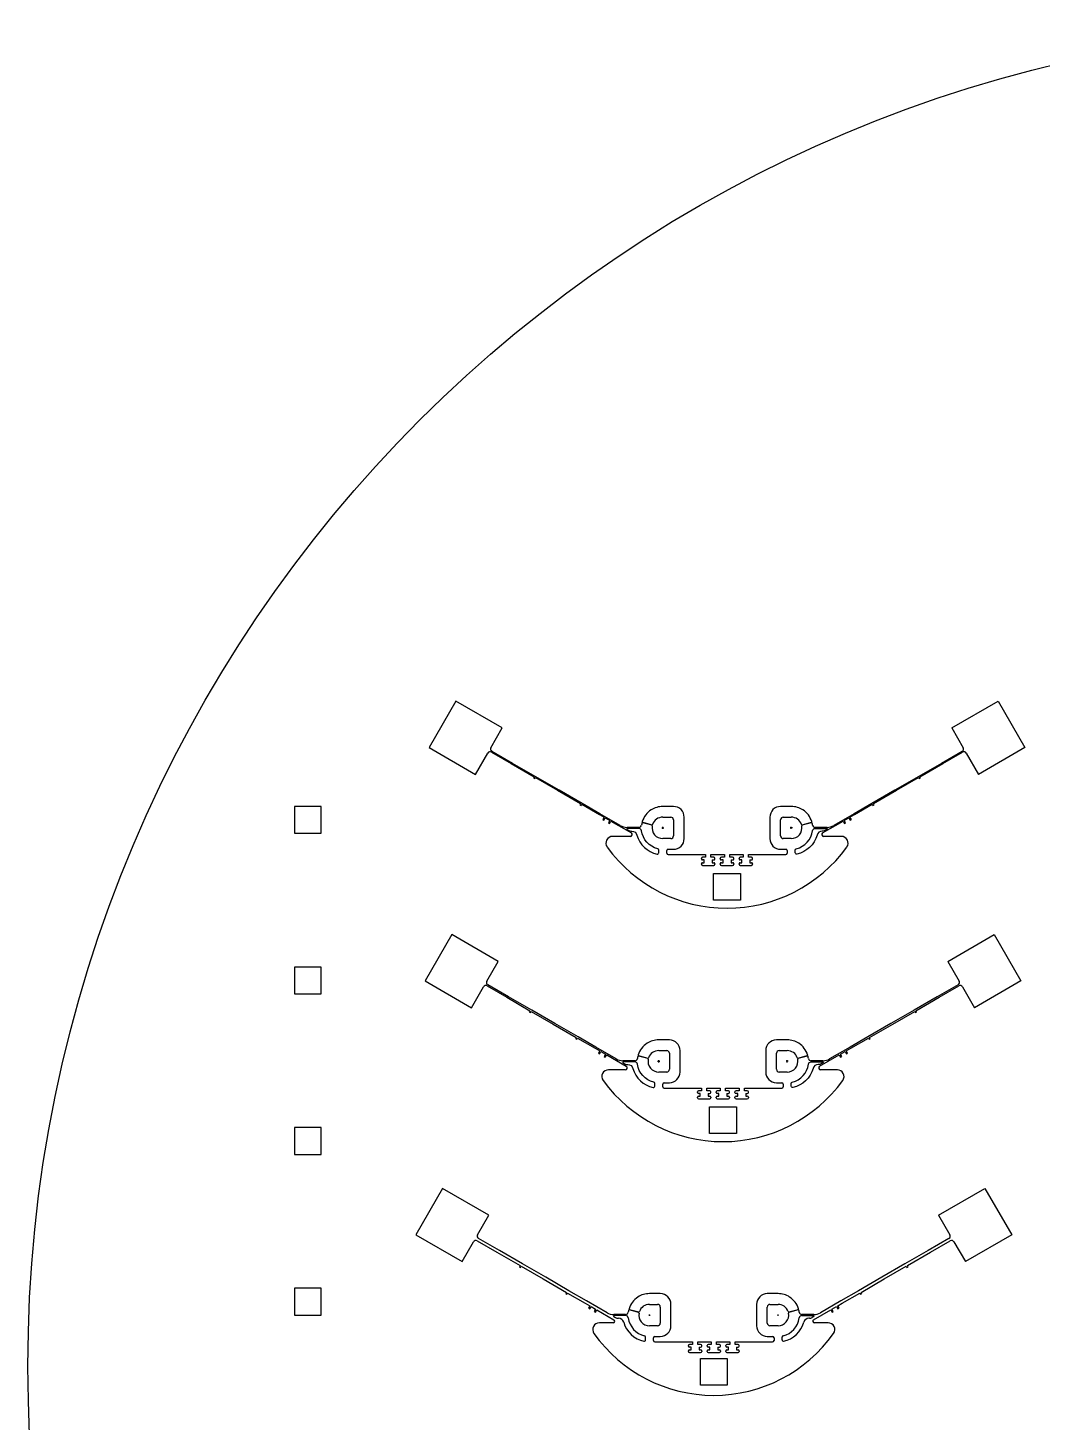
# Model space of a CAD drawing. Header units: feet. Extents: x -1170 to 123593, y -32664 to 67336.
# Drawn here: x -1170 to 36718, y 15252 to 67336 of the extents above; entities that cross this region are included whole.
import ezdxf

# ---------------------------------------------------------------- set-up
doc = ezdxf.new("R2010")
doc.units = ezdxf.units.FT
doc.header["$MEASUREMENT"] = 0
doc.linetypes.add('CENTER2', pattern=[1.125, 0.75, -0.125, 0.125, -0.125])
doc.layers.get('DEFPOINTS').update_dxf_attribs({"color": 255, "linetype": 'CONTINUOUS'})
doc.layers.add('5_DARK', color=255, linetype='CONTINUOUS')

# ---------------------------------------------------------------- blocks, each defined once
blk = doc.blocks.new('*U115')
at = {"layer": '5_DARK', "linetype": 'Continuous'}
blk.add_lwpolyline([(-500, -500), (500, -500), (500, 500), (-500, 500)], close=True, dxfattribs=at)
blk = doc.blocks.new('*U116')
at = {"layer": '5_DARK', "color": 0, "linetype": 'ByBlock', "lineweight": -2, "transparency": 16777216}
for p in [(0, 42000), (0, 36000), (0, 30000), (0, 24000), (0, 18000), (0, 12000), (0, 6000), (0, 0)]:
    blk.add_blockref('*U115', p, dxfattribs=at)
blk = doc.blocks.new('*U497')
at = {"layer": '5_DARK', "color": 0, "linetype": 'Continuous', "transparency": 16777216}
for p, q in [((-40, 0), (40, 0)), ((0, -40), (0, 40))]:
    blk.add_line(p, q, dxfattribs=at)
blk = doc.blocks.new('*U495')
at = {"layer": '5_DARK', "color": 0, "linetype": 'Continuous', "transparency": 16777216}
for p, q in [((-20, 0), (20, 0)), ((0, -20), (0, 20))]:
    blk.add_line(p, q, dxfattribs=at)
blk = doc.blocks.new('*U494')
at = {"layer": '5_DARK', "color": 0, "linetype": 'Continuous', "transparency": 16777216}
for p, q in [((-20, 0), (20, 0)), ((0, -20), (0, 20))]:
    blk.add_line(p, q, dxfattribs=at)
blk = doc.blocks.new('*U492')
at = {"layer": '5_DARK', "color": 0, "linetype": 'Continuous', "transparency": 16777216}
for p, q in [((-20, 0), (20, 0)), ((0, -20), (0, 20))]:
    blk.add_line(p, q, dxfattribs=at)
blk = doc.blocks.new('*U496')
at = {"layer": '5_DARK', "color": 0, "linetype": 'Continuous', "transparency": 16777216}
for p, q in [((-40, 0), (40, 0)), ((0, -40), (0, 40))]:
    blk.add_line(p, q, dxfattribs=at)
blk = doc.blocks.new('*U500')
at = {"layer": '5_DARK', "color": 0, "linetype": 'Continuous', "transparency": 16777216}
for p, q in [((-40, 0), (40, 0)), ((0, -40), (0, 40))]:
    blk.add_line(p, q, dxfattribs=at)
blk = doc.blocks.new('*U498')
at = {"layer": '5_DARK', "color": 0, "linetype": 'Continuous', "transparency": 16777216}
for p, q in [((-20, 0), (20, 0)), ((0, -20), (0, 20))]:
    blk.add_line(p, q, dxfattribs=at)
blk = doc.blocks.new('*U502')
at = {"layer": '5_DARK', "color": 0, "linetype": 'Continuous', "transparency": 16777216}
for p, q in [((0, -20), (0, 20)), ((-20, 0), (20, 0))]:
    blk.add_line(p, q, dxfattribs=at)
blk = doc.blocks.new('*U501')
at = {"layer": '5_DARK', "color": 0, "linetype": 'Continuous', "transparency": 16777216}
for p, q in [((-20, 0), (20, 0)), ((0, -20), (0, 20))]:
    blk.add_line(p, q, dxfattribs=at)
blk = doc.blocks.new('*U499')
at = {"layer": '5_DARK', "color": 0, "linetype": 'Continuous', "transparency": 16777216}
for p, q in [((-40, 0), (40, 0)), ((0, -40), (0, 40))]:
    blk.add_line(p, q, dxfattribs=at)

msp = doc.modelspace()

# ---------------------------------------------------------------- linework, layer by layer
at = {"layer": '5_DARK', "linetype": 'Continuous'}
for p, q in [((16123, 40446), (16548, 41183)), ((33345, 41183), (33770, 40446)), ((15548, 39451), (16008, 40247)), ((16145, 40284), (16881, 39859)), ((16939, 39860), (16160, 40310)), ((33734, 40310), (32954, 39860)), ((33013, 39859), (33749, 40284)), ((33885, 40247), (34345, 39451)), ((16881, 39859), (17747, 39359)), ((17805, 39360), (16939, 39860)), ((32954, 39860), (32088, 39360)), ((32147, 39359), (33013, 39859)), ((17747, 39359), (17722, 39316)), ((17722, 39316), (17765, 39291)), ((17747, 39359), (17747, 39359)), ((17765, 39291), (17790, 39334)), ((17790, 39334), (18613, 38859)), ((18671, 38860), (17805, 39360)), ((32088, 39360), (31222, 38860)), ((31281, 38859), (32103, 39334)), ((32103, 39334), (32128, 39291)), ((32128, 39291), (32172, 39316)), ((32172, 39316), (32147, 39359)), ((32147, 39359), (32147, 39359)), ((18613, 38859), (19479, 38359)), ((19537, 38360), (18671, 38860)), ((31222, 38860), (30356, 38360)), ((30415, 38359), (31281, 38859)), ((19479, 38359), (19454, 38316)), ((19454, 38316), (19497, 38291)), ((19479, 38359), (19479, 38359)), ((19497, 38291), (19522, 38334)), ((19500, 38295), (19500, 38295)), ((19522, 38334), (20179, 37955)), ((20194, 37981), (19537, 38360)), ((22947, 38251), (22547, 38251)), ((27347, 38251), (26947, 38251)), ((30356, 38360), (29699, 37981)), ((29714, 37955), (30371, 38334)), ((30371, 38334), (30396, 38291)), ((30394, 38295), (30394, 38295)), ((30396, 38291), (30440, 38316)), ((30440, 38316), (30415, 38359)), ((30415, 38359), (30415, 38359)), ((20179, 37955), (20179, 37955)), ((20179, 37955), (20352, 37855)), ((20961, 37538), (20194, 37981)), ((20352, 37855), (20302, 37768)), ((20302, 37768), (20346, 37743)), ((20346, 37743), (20396, 37830)), ((20396, 37830), (20569, 37730)), ((20569, 37730), (20519, 37643)), ((20519, 37643), (20562, 37618)), ((20562, 37618), (20612, 37705)), ((20612, 37705), (21375, 37264)), ((22140, 37549), (21791, 37643)), ((21796, 37662), (22145, 37569)), ((22547, 37851), (22847, 37851)), ((22947, 37751), (22947, 37151)), ((23347, 37051), (23347, 37851)), ((26547, 37851), (26547, 37051)), ((26947, 37151), (26947, 37751)), ((27047, 37851), (27347, 37851)), ((27749, 37569), (28097, 37662)), ((28102, 37643), (27754, 37549)), ((28519, 37264), (29281, 37705)), ((29699, 37981), (28932, 37538)), ((29281, 37705), (29331, 37618)), ((29325, 37730), (29498, 37830)), ((29375, 37643), (29325, 37730)), ((29331, 37618), (29375, 37643)), ((29498, 37830), (29548, 37743)), ((29541, 37855), (29714, 37955)), ((29591, 37768), (29541, 37855)), ((29548, 37743), (29591, 37768)), ((29699, 37981), (29699, 37981)), ((21047, 37134), (20673, 37134)), ((21340, 37134), (21047, 37134)), ((21655, 37471), (21211, 37471)), ((22847, 37051), (22547, 37051)), ((27347, 37051), (27047, 37051)), ((28682, 37471), (28239, 37471)), ((28847, 37134), (28554, 37134)), ((29221, 37134), (28847, 37134)), ((22697, 36501), (22697, 36601)), ((22747, 36651), (22947, 36651)), ((26947, 36651), (27147, 36651)), ((27197, 36601), (27197, 36501)), ((23997, 36291), (23997, 36311)), ((23997, 36091), (23997, 36111)), ((24147, 36351), (24037, 36351)), ((24097, 36251), (24037, 36251)), ((24037, 36151), (24097, 36151)), ((24037, 36051), (24457, 36051)), ((24037, 36051), (24457, 36051)), ((24097, 36151), (24097, 36251)), ((24147, 36451), (24147, 36351)), ((24347, 36351), (24347, 36451)), ((24347, 36451), (24597, 36451)), ((24457, 36351), (24347, 36351)), ((24397, 36251), (24397, 36151)), ((24397, 36251), (24457, 36251)), ((24397, 36151), (24457, 36151)), ((24497, 36291), (24497, 36311)), ((24497, 36111), (24497, 36091)), ((24597, 36451), (24847, 36451)), ((24697, 36291), (24697, 36311)), ((24697, 36091), (24697, 36111)), ((24847, 36351), (24737, 36351)), ((24797, 36251), (24737, 36251)), ((24737, 36151), (24797, 36151)), ((24737, 36051), (25157, 36051)), ((24737, 36051), (25157, 36051)), ((24797, 36151), (24797, 36251)), ((24847, 36451), (24847, 36351)), ((25047, 36351), (25047, 36451)), ((25047, 36451), (25297, 36451)), ((25157, 36351), (25047, 36351)), ((25097, 36251), (25097, 36151)), ((25097, 36251), (25157, 36251)), ((25097, 36151), (25157, 36151)), ((25197, 36291), (25197, 36311)), ((25197, 36111), (25197, 36091)), ((25297, 36451), (25547, 36451)), ((25397, 36291), (25397, 36311)), ((25397, 36091), (25397, 36111)), ((25547, 36351), (25437, 36351)), ((25497, 36251), (25437, 36251)), ((25437, 36151), (25497, 36151)), ((25437, 36051), (25857, 36051)), ((25437, 36051), (25857, 36051)), ((25497, 36151), (25497, 36251)), ((25547, 36451), (25547, 36351)), ((25747, 36351), (25747, 36451)), ((25857, 36351), (25747, 36351)), ((25797, 36251), (25797, 36151)), ((25797, 36251), (25857, 36251)), ((25797, 36151), (25857, 36151)), ((25897, 36291), (25897, 36311)), ((25897, 36111), (25897, 36091)), ((15972, 31727), (16397, 32463)), ((33194, 32463), (33619, 31727)), ((15397, 30731), (15847, 31510)), ((15983, 31547), (16719, 31122)), ((16788, 31140), (16008, 31590)), ((33582, 31590), (32803, 31140)), ((32871, 31122), (33607, 31547)), ((33744, 31510), (34194, 30731)), ((16719, 31122), (17585, 30622)), ((17654, 30640), (16788, 31140)), ((32803, 31140), (31937, 30640)), ((32005, 30622), (32871, 31122)), ((17585, 30622), (17560, 30579)), ((17560, 30579), (17604, 30554)), ((17585, 30622), (17585, 30622)), ((17604, 30554), (17629, 30597)), ((17629, 30597), (18451, 30122)), ((18520, 30140), (17654, 30640)), ((31937, 30640), (31071, 30140)), ((31139, 30122), (31962, 30597)), ((31962, 30597), (31987, 30554)), ((31987, 30554), (32030, 30579)), ((32030, 30579), (32005, 30622)), ((32005, 30622), (32005, 30622)), ((18451, 30122), (19317, 29622)), ((19386, 29640), (18520, 30140)), ((31071, 30140), (30205, 29640)), ((30273, 29622), (31139, 30122)), ((19317, 29622), (19292, 29579)), ((19292, 29579), (19336, 29554)), ((19317, 29622), (19317, 29622)), ((19336, 29554), (19361, 29597)), ((19348, 29575), (19348, 29575)), ((19361, 29597), (20018, 29218)), ((20043, 29261), (19386, 29640)), ((20018, 29218), (20018, 29218)), ((20018, 29218), (20191, 29118)), ((20810, 28818), (20043, 29261)), ((22795, 29531), (22395, 29531)), ((27195, 29531), (26795, 29531)), ((29548, 29261), (28781, 28818)), ((29400, 29118), (29573, 29218)), ((30205, 29640), (29548, 29261)), ((29548, 29261), (29548, 29261)), ((29573, 29218), (30230, 29597)), ((30230, 29597), (30255, 29554)), ((30242, 29575), (30242, 29575)), ((30255, 29554), (30298, 29579)), ((30298, 29579), (30273, 29622)), ((30273, 29622), (30273, 29622)), ((20191, 29118), (20141, 29031)), ((20141, 29031), (20184, 29006)), ((20184, 29006), (20234, 29093)), ((20234, 29093), (20407, 28993)), ((20407, 28993), (20357, 28906)), ((20357, 28906), (20401, 28881)), ((20401, 28881), (20451, 28968)), ((20451, 28968), (21183, 28545)), ((21503, 28751), (21060, 28751)), ((21988, 28830), (21640, 28923)), ((21645, 28942), (21993, 28849)), ((22395, 29131), (22695, 29131)), ((22795, 29031), (22795, 28431)), ((23195, 28331), (23195, 29131)), ((26395, 29131), (26395, 28331)), ((26795, 28431), (26795, 29031)), ((26895, 29131), (27195, 29131)), ((27597, 28849), (27946, 28942)), ((27951, 28923), (27603, 28830)), ((28531, 28751), (28087, 28751)), ((28407, 28545), (29140, 28968)), ((29140, 28968), (29190, 28881)), ((29183, 28993), (29356, 29093)), ((29233, 28906), (29183, 28993)), ((29190, 28881), (29233, 28906)), ((29356, 29093), (29406, 29006)), ((29450, 29031), (29400, 29118)), ((29406, 29006), (29450, 29031)), ((20895, 28414), (20521, 28414)), ((21148, 28414), (20895, 28414)), ((22695, 28331), (22395, 28331)), ((27195, 28331), (26895, 28331)), ((28695, 28414), (28442, 28414)), ((29069, 28414), (28695, 28414)), ((22545, 27781), (22545, 27881)), ((22595, 27931), (22795, 27931)), ((23995, 27631), (23885, 27631)), ((23995, 27731), (23995, 27631)), ((24195, 27631), (24195, 27731)), ((24195, 27731), (24445, 27731)), ((24305, 27631), (24195, 27631)), ((24445, 27731), (24695, 27731)), ((24695, 27631), (24585, 27631)), ((24695, 27731), (24695, 27631)), ((24895, 27631), (24895, 27731)), ((24895, 27731), (25145, 27731)), ((25005, 27631), (24895, 27631)), ((25145, 27731), (25395, 27731)), ((25395, 27631), (25285, 27631)), ((25395, 27731), (25395, 27631)), ((25595, 27631), (25595, 27731)), ((25705, 27631), (25595, 27631)), ((26795, 27931), (26995, 27931)), ((27045, 27881), (27045, 27781)), ((23845, 27571), (23845, 27591)), ((23845, 27371), (23845, 27391)), ((23945, 27531), (23885, 27531)), ((23885, 27431), (23945, 27431)), ((23885, 27331), (24305, 27331)), ((23885, 27331), (24305, 27331)), ((23945, 27431), (23945, 27531)), ((24245, 27531), (24245, 27431)), ((24245, 27531), (24305, 27531)), ((24245, 27431), (24305, 27431)), ((24345, 27571), (24345, 27591)), ((24345, 27391), (24345, 27371)), ((24545, 27571), (24545, 27591)), ((24545, 27371), (24545, 27391)), ((24645, 27531), (24585, 27531)), ((24585, 27431), (24645, 27431)), ((24585, 27331), (25005, 27331)), ((24585, 27331), (25005, 27331)), ((24645, 27431), (24645, 27531)), ((24945, 27531), (24945, 27431)), ((24945, 27531), (25005, 27531)), ((24945, 27431), (25005, 27431)), ((25045, 27571), (25045, 27591)), ((25045, 27391), (25045, 27371)), ((25245, 27571), (25245, 27591)), ((25245, 27371), (25245, 27391)), ((25345, 27531), (25285, 27531)), ((25285, 27431), (25345, 27431)), ((25285, 27331), (25705, 27331)), ((25285, 27331), (25705, 27331)), ((25345, 27431), (25345, 27531)), ((25645, 27531), (25645, 27431)), ((25645, 27531), (25705, 27531)), ((25645, 27431), (25705, 27431)), ((25745, 27571), (25745, 27591)), ((25745, 27391), (25745, 27371)), ((15628, 22248), (16053, 22984)), ((32850, 22984), (33275, 22248)), ((15053, 21252), (15478, 21988)), ((15615, 22025), (16351, 21600)), ((16444, 21661), (15665, 22111)), ((33239, 22111), (32459, 21661)), ((32553, 21600), (33289, 22025)), ((33425, 21988), (33850, 21252)), ((16351, 21600), (17217, 21100)), ((17310, 21161), (16444, 21661)), ((32459, 21661), (31593, 21161)), ((31687, 21100), (32553, 21600)), ((17217, 21100), (17192, 21056)), ((17192, 21056), (17235, 21031)), ((17217, 21100), (17217, 21100)), ((17235, 21031), (17260, 21075)), ((17260, 21075), (18083, 20600)), ((18176, 20661), (17310, 21161)), ((31593, 21161), (30727, 20661)), ((30821, 20600), (31643, 21075)), ((31643, 21075), (31668, 21031)), ((31668, 21031), (31712, 21056)), ((31712, 21056), (31687, 21100)), ((31687, 21100), (31687, 21100)), ((18083, 20600), (18949, 20100)), ((19042, 20161), (18176, 20661)), ((30727, 20661), (29861, 20161)), ((29955, 20100), (30821, 20600)), ((18949, 20100), (18924, 20056)), ((18924, 20056), (18967, 20031)), ((18949, 20100), (18949, 20100)), ((18967, 20031), (18992, 20075)), ((18992, 20075), (18992, 20075)), ((18992, 20075), (19649, 19695)), ((19699, 19782), (19042, 20161)), ((22452, 20052), (22052, 20052)), ((26852, 20052), (26452, 20052)), ((29861, 20161), (29204, 19782)), ((29254, 19695), (29911, 20075)), ((29911, 20075), (29911, 20075)), ((29911, 20075), (29936, 20031)), ((29936, 20031), (29980, 20056)), ((29980, 20056), (29955, 20100)), ((29955, 20100), (29955, 20100)), ((19649, 19695), (19822, 19595)), ((20466, 19339), (19699, 19782)), ((19822, 19595), (19772, 19509)), ((19772, 19509), (19816, 19484)), ((19816, 19484), (19866, 19570)), ((19866, 19570), (20039, 19470)), ((20039, 19470), (19989, 19384)), ((19989, 19384), (20032, 19359)), ((20032, 19359), (20082, 19445)), ((20082, 19445), (20724, 19075)), ((21160, 19272), (20716, 19272)), ((21644, 19351), (21296, 19444)), ((21301, 19463), (21650, 19370)), ((22052, 19652), (22352, 19652)), ((22052, 19232), (22052, 19272)), ((22052, 19232), (22052, 19272)), ((22452, 19552), (22452, 18952)), ((22852, 18852), (22852, 19652)), ((26052, 19652), (26052, 18852)), ((26452, 18952), (26452, 19552)), ((26552, 19652), (26852, 19652)), ((26852, 19232), (26852, 19272)), ((26852, 19232), (26852, 19272)), ((27254, 19370), (27602, 19463)), ((27607, 19444), (27259, 19351)), ((28187, 19272), (27744, 19272)), ((28179, 19075), (28821, 19445)), ((29204, 19782), (28437, 19339)), ((28821, 19445), (28871, 19359)), ((28865, 19470), (29038, 19570)), ((28915, 19384), (28865, 19470)), ((28871, 19359), (28915, 19384)), ((29038, 19570), (29088, 19484)), ((29081, 19595), (29254, 19695)), ((29131, 19509), (29081, 19595)), ((29088, 19484), (29131, 19509)), ((20552, 18963), (20179, 18963)), ((20694, 18963), (20552, 18963)), ((20716, 19195), (20782, 19157)), ((21160, 19232), (20726, 19232)), ((20875, 19132), (20895, 19132)), ((22032, 19252), (22072, 19252)), ((22032, 19252), (22072, 19252)), ((22352, 18852), (22052, 18852)), ((26852, 18852), (26552, 18852)), ((26832, 19252), (26872, 19252)), ((26832, 19252), (26872, 19252)), ((27744, 19232), (28177, 19232)), ((28029, 19132), (28008, 19132)), ((28187, 19195), (28122, 19157)), ((28310, 18963), (28209, 18963)), ((28724, 18963), (28310, 18963)), ((21902, 18323), (21902, 18426)), ((22202, 18302), (22202, 18402)), ((22252, 18452), (22452, 18452)), ((23652, 18252), (23652, 18152)), ((23852, 18152), (23852, 18252)), ((23852, 18252), (24102, 18252)), ((24102, 18252), (24352, 18252)), ((24352, 18252), (24352, 18152)), ((24552, 18152), (24552, 18252)), ((24552, 18252), (24802, 18252)), ((24802, 18252), (25052, 18252)), ((25052, 18252), (25052, 18152)), ((25252, 18152), (25252, 18252)), ((26452, 18452), (26652, 18452)), ((26702, 18402), (26702, 18302)), ((27002, 18323), (27002, 18426)), ((23502, 18092), (23502, 18112)), ((23502, 17892), (23502, 17912)), ((23652, 18152), (23542, 18152)), ((23602, 18052), (23542, 18052)), ((23542, 17952), (23602, 17952)), ((23542, 17852), (23962, 17852)), ((23542, 17852), (23962, 17852)), ((23602, 17952), (23602, 18052)), ((23962, 18152), (23852, 18152)), ((23902, 18052), (23902, 17952)), ((23902, 18052), (23962, 18052)), ((23902, 17952), (23962, 17952)), ((24002, 18092), (24002, 18112)), ((24002, 17912), (24002, 17892)), ((24202, 18092), (24202, 18112)), ((24202, 17892), (24202, 17912)), ((24352, 18152), (24242, 18152)), ((24302, 18052), (24242, 18052)), ((24242, 17952), (24302, 17952)), ((24242, 17852), (24662, 17852)), ((24242, 17852), (24662, 17852)), ((24302, 17952), (24302, 18052)), ((24662, 18152), (24552, 18152)), ((24602, 18052), (24602, 17952)), ((24602, 18052), (24662, 18052)), ((24602, 17952), (24662, 17952)), ((24702, 18092), (24702, 18112)), ((24702, 17912), (24702, 17892)), ((24902, 18092), (24902, 18112)), ((24902, 17892), (24902, 17912)), ((25052, 18152), (24942, 18152)), ((25002, 18052), (24942, 18052)), ((24942, 17952), (25002, 17952)), ((24942, 17852), (25362, 17852)), ((24942, 17852), (25362, 17852)), ((25002, 17952), (25002, 18052)), ((25362, 18152), (25252, 18152)), ((25302, 18052), (25302, 17952)), ((25302, 18052), (25362, 18052)), ((25302, 17952), (25362, 17952)), ((25402, 18092), (25402, 18112)), ((25402, 17912), (25402, 17892)), ((23952, 16629), (23952, 17629)), ((23952, 17629), (24952, 17629)), ((24952, 17629), (24952, 16629)), ((24952, 16629), (23952, 16629))]:
    msp.add_line(p, q, dxfattribs=at)
for points in [[(22359, 36673, -0.309211), (21754, 37344, 0.375565), (21655, 37431), (21221, 37431, 0.767327), (21211, 37393), (21277, 37356, 0.131652), (21370, 37331), (21390, 37331, -0.337188), (21583, 37184, 0.279115), (22336, 36473, 0.477796), (22397, 36522), (22397, 36624, 0.346237), (22359, 36673)], [(27535, 36673, 0.309211), (28140, 37344, -0.375565), (28239, 37431), (28672, 37431, -0.767327), (28682, 37393), (28617, 37356, -0.131652), (28524, 37331), (28503, 37331, 0.337188), (28311, 37184, -0.279115), (27557, 36473, -0.477796), (27497, 36522), (27497, 36624, -0.346237), (27535, 36673)], [(22207, 27953, -0.309211), (21602, 28624, 0.375565), (21503, 28711), (21070, 28711, 0.767327), (21060, 28674), (21125, 28636, 0.131652), (21219, 28611), (21239, 28611, -0.337188), (21432, 28464, 0.279115), (22185, 27753, 0.477796), (22245, 27802), (22245, 27905, 0.346237), (22207, 27953)], [(27384, 27953, 0.309211), (27988, 28624, -0.375565), (28087, 28711), (28521, 28711, -0.767327), (28531, 28674), (28465, 28636, -0.131652), (28372, 28611), (28352, 28611, 0.337188), (28159, 28464, -0.279115), (27406, 27753, -0.477796), (27345, 27802), (27345, 27905, -0.346237), (27384, 27953)]]:
    msp.add_lwpolyline(points, format="xyb", dxfattribs=at)
for points in [[(24447, 34751), (24447, 35751), (25447, 35751), (25447, 34751)], [(24295, 26031), (24295, 27031), (25295, 27031), (25295, 26031)]]:
    msp.add_lwpolyline(points, close=True, dxfattribs=at)
msp.add_circle((48830, 17336), 50000, dxfattribs=at)
for centre, radius, start, end in [((16095, 40197), 100, 60, 150), ((16210, 40396), 100, 150, 240), ((33684, 40396), 100, 300, 30), ((33799, 40197), 100, 30, 120), ((22547, 37451), 800, 122.9395, 162.7958), ((22547, 37451), 800, 90, 122.9395), ((22947, 37851), 400, 0, 90), ((26947, 37851), 400, 90, 180), ((27347, 37451), 800, 57.0605, 90), ((27347, 37451), 800, 17.2042, 57.0605), ((21211, 37971), 500, 240, 270), ((21655, 37571), 100, 270, 352.3377), ((22547, 37451), 800, 167.2042, 172.3377), ((21786, 37623), 20, 75, 167.2042), ((21802, 37681), 20, 162.7958, 255), ((22134, 37530), 20, 349.096, 75), ((22150, 37588), 20, 255, 340.904), ((22547, 37451), 400, 169.096, 270), ((22547, 37451), 400, 125.465, 160.904), ((22547, 37451), 400, 90, 125.465), ((22847, 37751), 100, 0, 90), ((27047, 37751), 100, 90, 180), ((27347, 37451), 400, 54.535, 90), ((27347, 37451), 400, 270, 10.904), ((27347, 37451), 400, 19.096, 54.535), ((27744, 37588), 20, 199.096, 285), ((27759, 37530), 20, 105, 190.904), ((28092, 37681), 20, 285, 17.2042), ((28107, 37623), 20, 12.7958, 105), ((27347, 37451), 800, 7.6623, 12.7958), ((28239, 37571), 100, 187.6623, 270), ((28682, 37971), 500, 270, 300), ((20673, 36884), 250, 90, 215.8892), ((21340, 37204), 70, 270, 60), ((22847, 37151), 100, 270, 0), ((22947, 37051), 400, 270, 0), ((26947, 37051), 400, 180, 270), ((27047, 37151), 100, 180, 270), ((28554, 37204), 70, 120, 270), ((29221, 36884), 250, 324.1108, 90), ((24947, 39976), 5526, 215.8892, 324.1108), ((22747, 36601), 50, 90, 180), ((22747, 36501), 50, 180, 270), ((27147, 36601), 50, 0, 90), ((27147, 36501), 50, 270, 0), ((24037, 36311), 40, 90, 180), ((24037, 36291), 40, 180, 270), ((24037, 36111), 40, 90, 180), ((24037, 36091), 40, 180, 270), ((24457, 36311), 40, 0, 90), ((24457, 36291), 40, 270, 0), ((24457, 36111), 40, 0, 90), ((24457, 36091), 40, 270, 0), ((24737, 36311), 40, 90, 180), ((24737, 36291), 40, 180, 270), ((24737, 36111), 40, 90, 180), ((24737, 36091), 40, 180, 270), ((25157, 36311), 40, 0, 90), ((25157, 36291), 40, 270, 0), ((25157, 36111), 40, 0, 90), ((25157, 36091), 40, 270, 0), ((25437, 36311), 40, 90, 180), ((25437, 36291), 40, 180, 270), ((25437, 36111), 40, 90, 180), ((25437, 36091), 40, 180, 270), ((25857, 36311), 40, 0, 90), ((25857, 36291), 40, 270, 0), ((25857, 36111), 40, 0, 90), ((25857, 36091), 40, 270, 0), ((15933, 31460), 100, 60, 150), ((16058, 31677), 100, 150, 240), ((33532, 31677), 100, 300, 30), ((33657, 31460), 100, 30, 120), ((22395, 28731), 800, 122.9395, 162.7958), ((22395, 28731), 800, 90, 122.9395), ((22795, 29131), 400, 0, 90), ((26795, 29131), 400, 90, 180), ((27195, 28731), 800, 57.0605, 90), ((27195, 28731), 800, 17.2042, 57.0605), ((21060, 29251), 500, 240, 270), ((21503, 28851), 100, 270, 352.3377), ((22395, 28731), 800, 167.2042, 172.3377), ((21635, 28904), 20, 75, 167.2042), ((21650, 28962), 20, 162.7958, 255), ((21983, 28810), 20, 349.096, 75), ((21998, 28868), 20, 255, 340.904), ((22395, 28731), 400, 169.096, 270), ((22395, 28731), 400, 125.465, 160.904), ((22395, 28731), 400, 90, 125.465), ((22695, 29031), 100, 0, 90), ((26895, 29031), 100, 90, 180), ((27195, 28731), 400, 54.535, 90), ((27195, 28731), 400, 270, 10.904), ((27195, 28731), 400, 19.096, 54.535), ((27592, 28868), 20, 199.096, 285), ((27608, 28810), 20, 105, 190.904), ((27940, 28962), 20, 285, 17.2042), ((27956, 28904), 20, 12.7958, 105), ((27195, 28731), 800, 7.6623, 12.7958), ((28087, 28851), 100, 187.6623, 270), ((28531, 29251), 500, 270, 300), ((20521, 28164), 250, 90, 215.8892), ((21148, 28484), 70, 270, 60), ((22695, 28431), 100, 270, 0), ((22795, 28331), 400, 270, 0), ((26795, 28331), 400, 180, 270), ((26895, 28431), 100, 180, 270), ((28442, 28484), 70, 120, 270), ((29069, 28164), 250, 324.1108, 90), ((24795, 31257), 5526, 215.8892, 324.1108), ((22595, 27881), 50, 90, 180), ((22595, 27781), 50, 180, 270), ((23885, 27591), 40, 90, 180), ((24305, 27591), 40, 0, 90), ((24585, 27591), 40, 90, 180), ((25005, 27591), 40, 0, 90), ((25285, 27591), 40, 90, 180), ((25705, 27591), 40, 0, 90), ((26995, 27881), 50, 0, 90), ((26995, 27781), 50, 270, 0), ((23885, 27571), 40, 180, 270), ((23885, 27391), 40, 90, 180), ((23885, 27371), 40, 180, 270), ((24305, 27571), 40, 270, 0), ((24305, 27391), 40, 0, 90), ((24305, 27371), 40, 270, 0), ((24585, 27571), 40, 180, 270), ((24585, 27391), 40, 90, 180), ((24585, 27371), 40, 180, 270), ((25005, 27571), 40, 270, 0), ((25005, 27391), 40, 0, 90), ((25005, 27371), 40, 270, 0), ((25285, 27571), 40, 180, 270), ((25285, 27391), 40, 90, 180), ((25285, 27371), 40, 180, 270), ((25705, 27571), 40, 270, 0), ((25705, 27391), 40, 0, 90), ((25705, 27371), 40, 270, 0), ((15565, 21938), 100, 60, 150), ((15715, 22198), 100, 150, 240), ((33189, 22198), 100, 300, 30), ((33339, 21938), 100, 30, 120), ((22052, 19252), 800, 122.9395, 162.7958), ((22052, 19252), 800, 90, 122.9395), ((22452, 19652), 400, 0, 90), ((26452, 19652), 400, 90, 180), ((26852, 19252), 800, 57.0604, 90), ((26852, 19252), 800, 17.2042, 57.0604), ((20716, 19772), 500, 240, 270), ((21160, 19372), 100, 270, 352.3377), ((22052, 19252), 800, 167.2042, 172.3377), ((21291, 19425), 20, 75, 167.2042), ((21307, 19483), 20, 162.7958, 255), ((21639, 19331), 20, 349.096, 75), ((21655, 19389), 20, 255, 340.904), ((22052, 19252), 400, 169.096, 270), ((22052, 19252), 400, 125.465, 160.904), ((22052, 19252), 400, 90, 125.465), ((22352, 19552), 100, 0, 90), ((26552, 19552), 100, 90, 180), ((26852, 19252), 400, 54.535, 90), ((26852, 19252), 400, 270, 10.9039), ((26852, 19252), 400, 19.096, 54.535), ((27249, 19389), 20, 199.096, 285), ((27264, 19331), 20, 105, 190.9039), ((27597, 19483), 20, 285, 17.2042), ((27612, 19425), 20, 12.7958, 105), ((26852, 19252), 800, 7.6622, 12.7958), ((27744, 19372), 100, 187.6622, 270), ((28187, 19772), 500, 270, 300), ((20179, 18713), 250, 90, 215.2837), ((20694, 19023), 60, 270, 60), ((20726, 19212), 20, 90, 240), ((20875, 19319), 187, 240, 270), ((20895, 18932), 200, 15.466, 90), ((22052, 19252), 1000, 195.466, 257.8468), ((21160, 19132), 100, 7.6623, 90), ((22052, 19252), 800, 187.6623, 256.391), ((22352, 18952), 100, 270, 0), ((22452, 18852), 400, 270, 360), ((26452, 18852), 400, 180, 270), ((26552, 18952), 100, 180, 270), ((26852, 19252), 800, 283.6089, 352.3377), ((26852, 19252), 1000, 282.1532, 344.534), ((27744, 19132), 100, 90, 172.3377), ((28008, 18932), 200, 90, 164.534), ((28029, 19319), 187, 270, 300), ((28209, 19023), 60, 120, 270), ((28177, 19212), 20, 300, 90), ((28724, 18713), 250, 324.7163, 90), ((24452, 21736), 5484, 215.2837, 324.7163), ((21852, 18323), 50, 257.8468, 0), ((21852, 18426), 50, 360, 76.391), ((22252, 18402), 50, 90, 180), ((22252, 18302), 50, 180, 270), ((26652, 18402), 50, 360, 90), ((26652, 18302), 50, 270, 360), ((27052, 18426), 50, 103.6089, 180), ((27052, 18323), 50, 180, 282.1532), ((23542, 18112), 40, 90, 180), ((23542, 18092), 40, 180, 270), ((23542, 17912), 40, 90, 180), ((23542, 17892), 40, 180, 270), ((23962, 18112), 40, 0, 90), ((23962, 18092), 40, 270, 0), ((23962, 17912), 40, 0, 90), ((23962, 17892), 40, 270, 0), ((24242, 18112), 40, 90, 180), ((24242, 18092), 40, 180, 270), ((24242, 17912), 40, 90, 180), ((24242, 17892), 40, 180, 270), ((24662, 18112), 40, 0, 90), ((24662, 18092), 40, 270, 0), ((24662, 17912), 40, 0, 90), ((24662, 17892), 40, 270, 0), ((24942, 18112), 40, 90, 180), ((24942, 18092), 40, 180, 270), ((24942, 17912), 40, 90, 180), ((24942, 17892), 40, 180, 270), ((25362, 18112), 40, 0, 90), ((25362, 18092), 40, 270, 0), ((25362, 17912), 40, 0, 90), ((25362, 17892), 40, 270, 0)]:
    msp.add_arc(centre, radius, start, end, dxfattribs=at)
at = {"layer": 'DEFPOINTS', "linetype": 'Continuous'}
for p, q in [((14816, 42183), (13816, 40451)), ((16548, 41183), (14816, 42183)), ((33345, 41183), (35077, 42183)), ((35077, 42183), (36077, 40451)), ((13816, 40451), (15548, 39451)), ((36077, 40451), (34345, 39451)), ((22747, 36451), (24147, 36451)), ((25747, 36451), (27147, 36451)), ((14665, 33463), (13665, 31731)), ((16397, 32463), (14665, 33463)), ((33194, 32463), (34926, 33463)), ((34926, 33463), (35926, 31731)), ((13665, 31731), (15397, 30731)), ((35926, 31731), (34194, 30731)), ((22595, 27731), (23995, 27731)), ((25595, 27731), (26995, 27731)), ((14321, 23984), (13321, 22252)), ((16053, 22984), (14321, 23984)), ((32850, 22984), (34582, 23984)), ((34582, 23984), (35582, 22252)), ((13321, 22252), (15053, 21252)), ((35582, 22252), (33850, 21252)), ((22252, 18252), (23652, 18252)), ((25252, 18252), (26652, 18252))]:
    msp.add_line(p, q, dxfattribs=at)

# ---------------------------------------------------------------- block references
at = {"layer": '5_DARK', "linetype": 'Continuous'}
msp.add_blockref('*U116', (9288, -4248), dxfattribs=at)
at = {"layer": '5_DARK', "linetype": 'CENTER2'}
for name, p in [('*U497', (22547, 37451)), ('*U495', (22547, 37451)), ('*U494', (22547, 37451)), ('*U492', (22547, 37451)), ('*U500', (22395, 28731)), ('*U498', (22395, 28731)), ('*U502', (22395, 28731)), ('*U501', (22395, 28731))]:
    msp.add_blockref(name, p, dxfattribs=at)
at = {"layer": '5_DARK', "linetype": 'CENTER2', "extrusion": (0, 0, -1)}
for name, p in [('*U496', (-27347, 37451)), ('*U499', (-27195, 28731))]:
    msp.add_blockref(name, p, dxfattribs=at)

doc.saveas('drawing.dxf')
